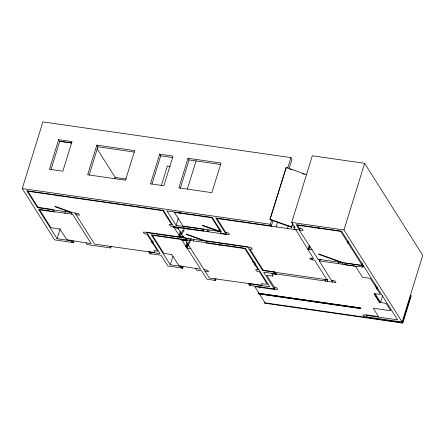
<?xml version="1.0" encoding="UTF-8"?>
<svg xmlns="http://www.w3.org/2000/svg" width="445" height="445" viewBox="0 0 445 445"><rect width="100%" height="100%" fill="white"/><g stroke="black" fill="none" stroke-linecap="round" stroke-linejoin="round"><path stroke-width="0.67" d="M53.923 210.135L53.517 211.453L38.509 209.295L57.099 238.731L70.866 240.712L71.918 242.375L54.668 239.894L22.25 188.569L42.887 121.908L290.935 157.613L291.987 159.277L289.128 168.522M53.517 211.453L52.465 209.79L37.458 207.631L37.864 206.313M58.645 139.652L49.473 169.278L62.856 171.203L72.029 141.577L58.645 139.652L59.691 141.315L50.93 169.623M58.195 196.234L58.601 194.921M57.099 238.731L60.164 228.83M64.859 213.65L65.476 211.67M96.832 145.148L87.659 174.774L125.496 180.219L134.663 150.594L96.832 145.148L97.883 146.811L89.122 175.119M73.342 242.814L72.012 240.706L71.039 240.567L72.368 242.675L73.342 242.814L73.959 240.828M114.843 178.79L115.249 177.472L97.093 148.719M86.108 242.903L87.159 244.566L110.755 247.965L111.367 245.985M159.649 154.192L150.477 183.818L163.86 185.743L173.033 156.117L159.649 154.192L160.701 155.856L151.934 184.163M161.274 185.749L167.403 165.952L170.151 166.347M151.595 242.608L152.207 240.623M152.362 243.415L152.774 242.091M152.663 243.521L153.275 241.54M188.024 158.275L178.851 187.901L211.864 192.652L221.037 163.026L188.024 158.275L189.075 159.939L180.308 188.246M37.458 207.631L26.783 190.733L163.476 210.407L173.684 226.566L203.465 230.855L202.414 229.192L176.114 225.404L178.362 218.145M179.791 213.528L180.197 212.204M187.351 189.108L196.134 160.728M178.006 228.174L177.711 227.707L173.917 227.161L174.212 227.629L178.006 228.174L178.412 226.85M179.09 235.427L180.308 231.489M170.263 264.803L151.3 234.776L186.344 239.822L185.292 238.158L146.767 232.613L159.989 253.539L150.004 252.104L151.055 253.767L161.034 255.202L167.854 265.999L181.393 267.951L180.32 266.249L170.263 264.803L172.921 256.22M183.524 228.708L183.93 227.395M184.564 229.08L184.97 227.768M187.918 229.514L188.324 228.202M185.943 240.745L185.648 240.283L181.86 239.738L182.155 240.2L185.943 240.745L186.767 238.097M186.344 239.822L186.75 238.498M185.849 246.124L187.067 242.186M187.673 240.217L188.285 238.247M186.945 248.388L187.974 245.073M189.581 240.406L190.193 238.437M188.597 244.277L187.367 248.238L190.849 248.738M190.621 240.778L191.233 238.809M182.717 268.341L181.41 266.271L180.436 266.132L181.744 268.202L182.717 268.341L183.334 266.355M193.302 240.817L193.709 239.499M205.062 217.093L205.473 215.781M203.465 230.855L204.083 228.875M207.064 231.695L207.47 230.382M207.309 231.344L207.715 230.032M208.499 231.845L209.111 229.865M219.118 231.595L219.107 231.261A0.79 0.289 17.2 0 0 218.923 231.333L203.348 229.114A0.79 0.289 17.2 0 0 202.976 228.936L182.973 226.021L174.334 212.343L211.698 217.722L220.342 231.4L202.67 225.276L202.425 225.626L219.118 231.595L219.73 229.626M219.569 230.588L219.975 229.275M226.388 232.774L225.977 234.098L221.26 233.419L220.208 231.75L220.62 230.432M219.379 245.723L219.791 244.4M195.561 268.441L196.634 270.143L201.663 270.866L206.942 279.221L215.452 280.45L216.064 278.47M254.312 264.397L254.724 263.073M255.085 265.203L255.497 263.874M255.191 266.043L255.803 264.063M292.799 223.702L291.536 227.328L269.943 219.608L286.235 167.415L306.522 174.668M269.943 219.608L286.235 167.415M225.977 234.098L215.775 217.939L271.355 225.938L270.304 224.274L271.528 220.314M287.67 168.177L290.935 157.613M271.355 225.938L272.985 220.659M326.791 279.493L327.982 279.905L262.617 270.499L263.023 269.175M276.1 226.939L277.53 222.316M360.856 308.491L258.373 293.739L258.078 293.272L258.489 291.948M259.719 287.971L260.13 286.647M287.392 228.563L288.221 225.927M293.861 227.668L295.102 227.846L291.692 222.444L312.323 155.789L364.622 163.315L422.75 255.347L402.113 322.008L367.381 317.007L366.33 315.344L397.585 319.844L341.576 231.172L296.248 224.647L299.635 230.009L294.913 229.331L293.861 227.668L294.273 226.344M291.536 227.328L292.554 224.052M262.617 270.499L247.876 247.164L205.64 241.084L206.691 242.748L245.445 248.327L269.714 286.747L249.678 283.86L250.724 285.529L274.242 288.911L274.86 286.93M299.635 230.009L300.247 228.029M300.859 226.049L301.265 224.731M309.153 245.673L307.929 249.634L308.958 249.784L308.691 249.367L309.714 246.063M315.232 228.246L315.639 226.922M309.364 248.466L309.981 246.486M318.715 228.747L319.121 227.428M320.534 258.984L319.922 260.965L318.87 259.302M326.085 279.076L325.473 281.056L324.422 279.393M402.113 322.008L343.985 229.97L364.622 163.315M332.927 280.751L332.515 282.074L319.109 260.848L362.909 267.15L363.521 265.17M338.239 263.59L338.851 261.61M347.806 242.898L348.213 241.585M347.845 243.204L348.457 241.235M362.909 267.15L361.857 265.487L362.475 263.507M375.319 286.307L375.73 284.984M376.186 287.915L376.592 286.586M376.748 289.378L377.366 287.392M380.592 302.372L375.313 294.011L374.34 293.872L379.618 302.233L380.592 302.372L382.644 295.747M402.508 322.625L410.913 295.469L411.208 295.936L402.797 323.092L264.636 303.201L264.341 302.739L402.508 322.625L402.797 323.092M226.894 234.437L229.459 234.598L228.407 232.935L225.776 232.557L216.882 218.467L273.191 226.538A0.79 0.289 17.2 0 0 273.375 226.466L293.9 229.392A0.79 0.289 17.2 0 0 294.273 229.57L295.892 229.843L313.547 258.534L309.759 257.989L310.81 259.652L314.598 260.197L326.958 279.76M70.916 212.449L71.161 212.098L55.186 206.385L54.941 206.736L70.916 212.449L71.968 214.112M341.71 262.589L341.955 262.238L318.726 253.934L318.481 254.279L341.71 262.589L342.761 264.252M343.379 262.828L343.395 262.817A0.79 0.289 17.2 0 1 343.523 262.784L362.241 265.442L340.731 231.389L297.332 225.137L299.435 228.469L302.06 228.847L303.112 230.51L300.559 230.271A0.773 0.284 17.2 0 1 300.531 230.371L299.374 230.343L318.058 259.185L361.857 265.487M273.002 276.106L271.773 273.864L276.239 274.504A0.79 0.289 17.2 0 0 276.501 274.476L276.428 273.998M226.783 234.515L220.625 233.658A0.79 0.289 17.2 0 1 220.242 233.475L204.689 231.244A0.79 0.289 17.2 0 1 204.489 231.339L178.273 227.601L178.579 228.107A0.773 0.284 17.2 0 1 178.551 228.213L177.911 228.252L183.307 236.796L186.533 238.336L204.4 240.906L204.839 240.6L248.327 246.947A0.79 0.289 17.2 0 1 248.499 247.047L251.358 247.665L252.41 249.328L249.779 248.95L263.206 270.215L274.776 271.912A0.79 0.289 17.2 0 1 274.977 271.995L275.377 272.334M248.393 283.332L248.249 283.354A0.79 0.289 17.2 0 0 248.143 283.432L209.373 278.058L185.854 240.823L186.494 240.784A0.784 0.289 17.2 0 0 186.522 240.706L186.216 240.172L187.629 240.239A0.784 0.289 17.2 0 0 187.657 240.167L205.451 242.57L205.985 242.964A0.784 0.289 17.2 0 0 206.196 243.031L244.85 248.61L258.284 269.876L255.653 269.492L256.704 271.161L259.335 271.539L267.412 284.333L261.46 283.587L262.416 285.328L248.577 283.337A0.79 0.289 17.2 0 0 248.41 283.326M272.874 276.139L266.772 275.299L274.432 287.425L276.673 287.748L277.724 289.411L275.483 289.089L275.511 289.578A0.773 0.284 17.2 0 1 275.294 289.595L254.813 286.652L259.023 293.316L360.5 307.923L360.923 308.591L259.446 293.984L264.975 302.739M60.136 141.265L71.734 142.934M59.691 141.315L71.74 143.051M97.883 146.811L134.34 152.062M160.701 155.856L172.743 157.586M189.075 159.939L220.714 164.494M115.249 177.472L126.224 179.051M291.692 222.444L343.985 229.97M22.25 188.569L270.304 224.274M220.208 231.75L221.449 231.934L212.293 217.438L166.958 210.913L176.114 225.404M76.028 214.696L79.505 215.196L78.459 213.533L53.7 209.968L53.172 209.573A0.779 0.289 17.2 0 0 52.888 209.489L38.048 207.348L27.89 191.261L162.881 210.696L171.781 224.781L169.15 224.402L170.201 226.066L172.832 226.444L173.722 227.562A0.784 0.289 17.2 0 0 174.134 227.701L179.825 236.295L179.157 236.384A0.79 0.289 17.2 0 0 179.168 236.473L179.469 236.946L146.288 232.173A0.79 0.289 17.2 0 0 146.116 232.168L145.927 232.207A0.79 0.289 17.2 0 0 145.854 232.268L143.284 232.106L144.336 233.775L146.967 234.153L157.686 251.125L154.37 250.646A0.79 0.289 17.2 0 0 154.198 250.641L154.042 250.668A0.79 0.289 17.2 0 0 153.937 250.746L154.955 252.476L148.513 251.686A0.79 0.289 17.2 0 0 148.496 251.82L94.618 244.127L74.977 213.033M308.691 249.367L312.173 249.868M252.415 261.805L254.479 262.099M331.464 280.406L334.946 280.912L335.997 282.575L263.663 272.162L274.242 288.911M204.083 269.687L207.565 270.187L208.616 271.851L205.134 271.35M258.078 293.272L360.567 308.023M289.918 169.167L291.881 169.868M302.35 173.611L304.313 174.318M270.187 219.257L291.781 226.983M366.724 317.385L366.146 316.829L363.899 316.506L362.847 314.843L365.095 315.166L365.189 314.698A0.79 0.289 17.2 0 1 365.373 314.704L378.511 316.595L373.422 308.535L373.605 308.29L390.771 310.727L386.193 303.479L379.407 302.2L374.1 293.722L380.497 294.457L370.335 278.375L362.864 277.263A0.79 0.289 17.2 0 1 362.664 277.179L362.491 277.085M171.748 254.568L163.782 253.311L152.407 235.305L181.032 239.427L181.794 240.189A0.779 0.289 17.2 0 0 182.077 240.278L200.6 269.186L181.566 266.232A0.784 0.289 17.2 0 0 181.438 266.132L178.857 265.598L171.853 254.635M344.269 264.469L344.691 264.714A0.779 0.289 17.2 0 0 344.97 264.797L355.633 266.338L362.336 276.946A0.79 0.289 17.2 0 0 362.43 277.04M326.747 279.727L327.798 281.39M311.5 258.239L312.551 259.902M273.909 272.123L274.971 273.786M214.401 278.787L215.452 280.45M109.704 246.302L110.755 247.965M54.83 211.798L54.746 211.915A0.79 0.289 17.2 0 1 54.44 211.954L39.616 209.823L50.897 227.684L59.547 228.936A0.779 0.289 17.2 0 1 59.825 229.019L66.828 239.66L72.09 240.6A0.79 0.289 17.2 0 1 72.196 240.706L91.136 243.626L72.546 214.195L54.83 211.798M183.118 230.02L178.89 236.084L179.93 236.456L184.158 230.393L183.118 230.02M186.494 234.103L186.249 234.454L204.216 240.879L204.461 240.528L186.494 234.103M189.175 241.718L185.643 246.78L186.683 247.153L190.215 242.091L189.175 241.718M177.394 227.428L173.912 226.928L174.206 227.395L177.683 227.896L177.394 227.428M183.524 236.918L179.736 236.373L180.03 236.835L183.818 237.38L183.524 236.918M149.698 252.026L148.725 251.887L149.959 253.845L150.933 253.984L149.698 252.026M275.121 272.229L274.148 272.09L275.411 274.087L276.384 274.226L275.121 272.229M249.345 283.749L248.366 283.61L249.628 285.601L250.602 285.746L249.345 283.749"/></g></svg>
